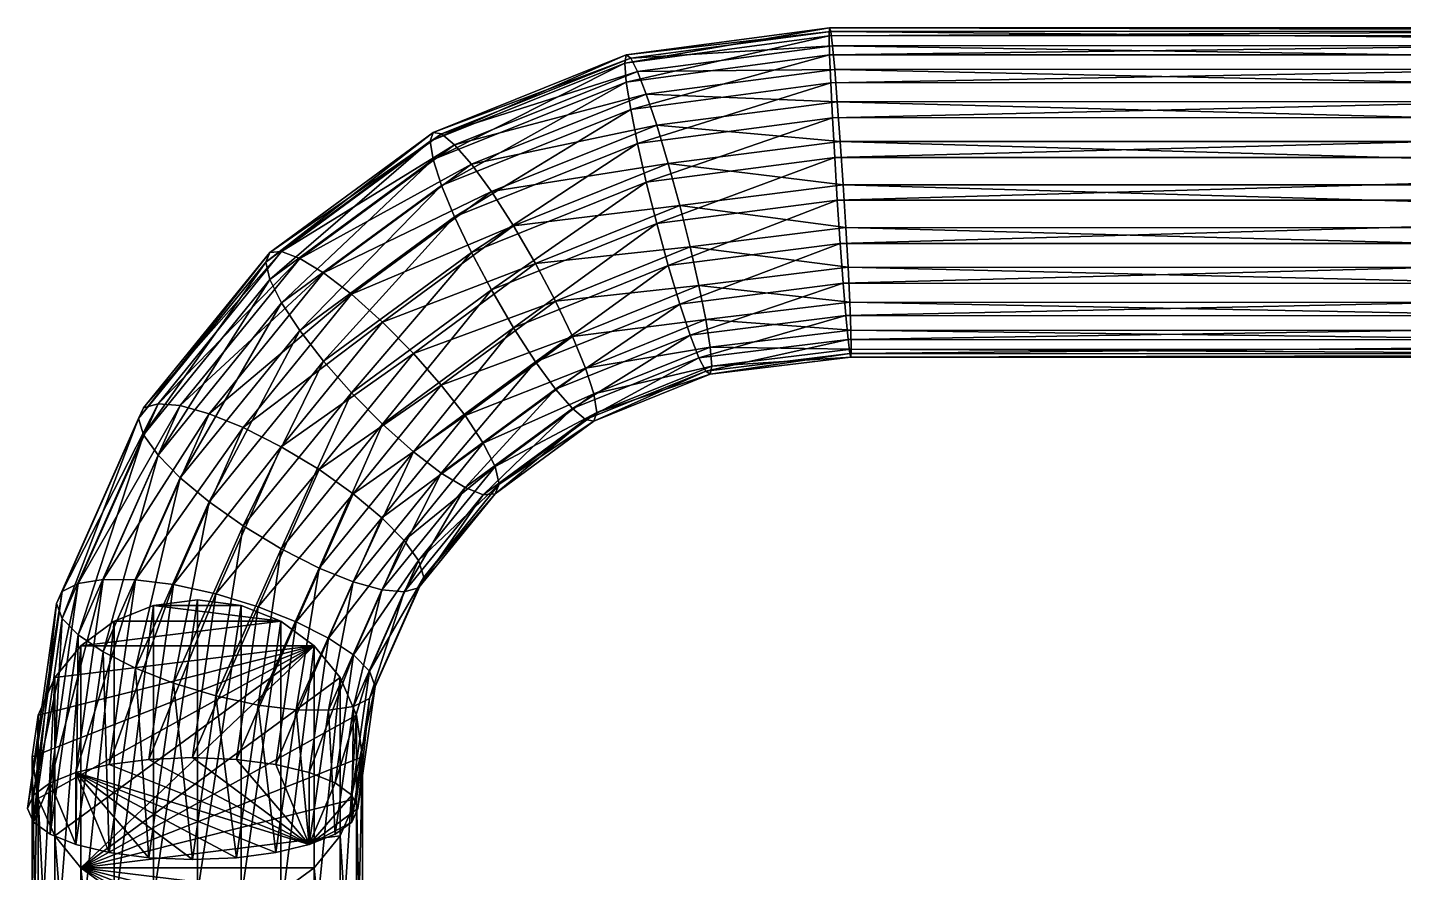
# Model space of a CAD drawing. Extents: x -41.6 to 42.5, y -37.8 to 42.9.
# Drawn here: x -40.55 to -29.93, y 36.38 to 42.91 of the extents above; entities that cross this region are included whole.
import ezdxf

# ---------------------------------------------------------------- set-up
doc = ezdxf.new("R2010")
doc.units = 0
doc.layers.add('VASSCRM', color=2, linetype='CONTINUOUS')
doc.layers.add('VASSREV', color=1, linetype='CONTINUOUS')

msp = doc.modelspace()

# ---------------------------------------------------------------- linework, layer by layer
at = {"layer": 'VASSREV', "color": 0, "extrusion": (1, 0, 0), "const_width": 0.3}
msp.add_lwpolyline([(35.646, 63.703, 1.00363), (35.635, 66.679), (-35.1, 66.679, 0.996383), (-35.11, 63.703, -0.737191)], format="xyb", dxfattribs=at)

# ---------------------------------------------------------------- meshes
at = {"layer": 'VASSCRM', "color": 0}
mesh = msp.add_polyface(dxfattribs=at)
corners = [(-35.603, 41.068, 79.734), (-35.514, 40.771, 79.879), (-34.275, 41.238, 79.679), (-35.434, 40.532, 80.092), (-34.252, 40.931, 79.827), (-35.366, 40.357, 80.358), (-34.232, 40.682, 80.043), (-35.313, 40.253, 80.663), (-34.215, 40.498, 80.312), (-35.279, 40.23, 80.991), (-34.201, 40.389, 80.619), (-35.313, 40.651, 81.886), (-35.366, 40.914, 82.072), (-34.201, 40.786, 81.842), (-35.434, 41.212, 82.185), (-34.215, 41.055, 82.026), (-35.514, 41.531, 82.217), (-34.232, 41.362, 82.136), (-35.603, 41.856, 82.159), (-34.252, 41.69, 82.165), (-35.692, 42.152, 82.015), (-34.275, 42.026, 82.104), (-35.773, 42.392, 81.802), (-34.298, 42.333, 81.956), (-35.841, 42.567, 81.535), (-34.318, 42.582, 81.74), (-35.893, 42.67, 81.23), (-34.335, 42.765, 81.471), (-35.927, 42.694, 80.902), (-34.348, 42.875, 81.164), (-35.939, 42.631, 80.567), (-34.357, 42.903, 80.835), (-35.927, 42.485, 80.258), (-34.36, 42.842, 80.498), (-35.893, 42.273, 80.007), (-34.357, 42.694, 80.19), (-35.841, 42.01, 79.821), (-34.348, 42.478, 79.941), (-35.773, 41.712, 79.708), (-34.335, 42.209, 79.757), (-35.692, 41.393, 79.677), (-34.318, 41.902, 79.646), (-34.298, 41.573, 79.618), (-36.627, 40.324, 80.024), (-36.797, 40.588, 79.89), (-36.473, 40.114, 80.227), (-36.343, 39.964, 80.486), (-36.242, 39.88, 80.785), (-36.177, 39.868, 81.108), (-36.154, 39.935, 81.443), (-35.267, 40.292, 81.327), (-36.177, 40.077, 81.753), (-35.279, 40.439, 81.635), (-36.242, 40.277, 82.008), (-36.343, 40.521, 82.2), (-36.473, 40.794, 82.321), (-36.627, 41.084, 82.362), (-36.797, 41.376, 82.315), (-36.968, 41.64, 82.181), (-37.122, 41.85, 81.978), (-37.252, 42.001, 81.719), (-37.353, 42.085, 81.421), (-37.418, 42.096, 81.097), (-37.353, 41.687, 80.197), (-37.252, 41.444, 80.005), (-37.122, 41.17, 79.884), (-36.968, 40.88, 79.843), (-36.908, 39.381, 81.623)]
mesh.append_faces([[corners[k] for k in face] for face in [(0, 1, 2), (1, 3, 4), (3, 5, 6), (5, 7, 8), (7, 9, 10), (11, 12, 13), (12, 14, 15), (14, 16, 17), (16, 18, 19), (18, 20, 21), (20, 22, 23), (22, 24, 25), (24, 26, 27), (26, 28, 29), (28, 30, 31), (30, 32, 33), (32, 34, 35), (34, 36, 37), (36, 38, 39), (38, 40, 41), (40, 0, 42), (43, 1, 0), (44, 43, 0), (45, 3, 1), (43, 45, 1), (46, 5, 3), (45, 46, 3), (47, 7, 5), (46, 47, 5), (48, 9, 7), (47, 48, 7), (49, 50, 9), (48, 49, 9), (51, 52, 50), (49, 51, 50), (53, 11, 52), (51, 53, 52), (54, 12, 11), (53, 54, 11), (55, 14, 12), (54, 55, 12), (56, 16, 14), (55, 56, 14), (57, 18, 16), (56, 57, 16), (58, 20, 18), (59, 22, 20), (60, 24, 22), (61, 26, 24), (62, 28, 26), (63, 34, 32), (64, 36, 34), (65, 38, 36), (66, 40, 38), (44, 0, 40), (67, 49, 48)]], dxfattribs={"color": 0})
mesh = msp.add_polyface(dxfattribs=at)
corners = [(-34.275, 41.238, 79.679), (-34.252, 40.931, 79.827), (-22.775, 41.238, 79.679), (-34.232, 40.682, 80.043), (-22.775, 40.93, 79.827), (-34.215, 40.498, 80.312), (-22.775, 40.68, 80.044), (-34.201, 40.389, 80.619), (-22.775, 40.496, 80.313), (-34.193, 40.361, 80.948), (-22.775, 40.386, 80.62), (-34.19, 40.422, 81.285), (-22.775, 40.358, 80.949), (-34.193, 40.57, 81.593), (-22.775, 40.42, 81.285), (-34.201, 40.786, 81.842), (-22.775, 40.567, 81.593), (-34.215, 41.055, 82.026), (-22.775, 40.784, 81.843), (-34.232, 41.362, 82.136), (-22.775, 41.053, 82.027), (-34.252, 41.69, 82.165), (-22.775, 41.36, 82.137), (-34.275, 42.026, 82.104), (-22.775, 41.69, 82.165), (-34.298, 42.333, 81.956), (-22.775, 42.026, 82.104), (-34.318, 42.582, 81.74), (-22.775, 42.334, 81.956), (-34.335, 42.765, 81.471), (-22.775, 42.767, 81.47), (-22.775, 42.584, 81.739), (-34.348, 42.875, 81.164), (-22.775, 42.877, 81.163), (-34.357, 42.903, 80.835), (-22.775, 42.906, 80.834), (-34.36, 42.842, 80.498), (-22.775, 42.844, 80.498), (-34.357, 42.694, 80.19), (-22.775, 42.696, 80.19), (-34.348, 42.478, 79.941), (-22.775, 42.48, 79.94), (-34.335, 42.209, 79.757), (-34.318, 41.902, 79.646), (-22.775, 42.21, 79.756), (-34.298, 41.573, 79.618), (-22.775, 41.903, 79.646), (-22.775, 41.574, 79.618), (-35.514, 40.771, 79.879), (-35.434, 40.532, 80.092), (-35.366, 40.357, 80.358), (-35.313, 40.253, 80.663), (-35.279, 40.23, 80.991), (-35.267, 40.292, 81.327), (-35.279, 40.439, 81.635), (-35.313, 40.651, 81.886), (-35.366, 40.914, 82.072), (-35.434, 41.212, 82.185), (-35.514, 41.531, 82.217), (-35.603, 41.856, 82.159), (-35.692, 42.152, 82.015), (-35.773, 42.392, 81.802), (-35.841, 42.567, 81.535), (-35.893, 42.67, 81.23), (-35.927, 42.694, 80.902), (-35.939, 42.631, 80.567), (-35.927, 42.485, 80.258), (-35.893, 42.273, 80.007), (-35.841, 42.01, 79.821), (-35.773, 41.712, 79.708), (-35.692, 41.393, 79.677), (-35.603, 41.068, 79.734)]
mesh.append_faces([[corners[k] for k in face] for face in [(0, 1, 2), (1, 3, 4), (3, 5, 6), (5, 7, 8), (7, 9, 10), (9, 11, 12), (11, 13, 14), (13, 15, 16), (15, 17, 18), (17, 19, 20), (19, 21, 22), (21, 23, 24), (23, 25, 26), (25, 27, 28), (29, 30, 31), (27, 29, 31), (32, 33, 30), (29, 32, 30), (34, 35, 33), (32, 34, 33), (36, 37, 35), (34, 36, 35), (38, 39, 37), (36, 38, 37), (40, 41, 39), (38, 40, 39), (40, 42, 41), (42, 43, 44), (43, 45, 46), (45, 0, 47), (48, 1, 0), (49, 3, 1), (50, 5, 3), (51, 7, 5), (52, 9, 7), (53, 11, 9), (52, 53, 9), (54, 13, 11), (53, 54, 11), (55, 15, 13), (54, 55, 13), (56, 17, 15), (57, 19, 17), (58, 21, 19), (59, 23, 21), (60, 25, 23), (61, 27, 25), (62, 29, 27), (63, 32, 29), (64, 34, 32), (65, 36, 34), (66, 38, 36), (67, 40, 38), (68, 42, 40), (69, 43, 42), (70, 45, 43), (71, 0, 45)]], dxfattribs={"color": 0})
mesh = msp.add_polyface(dxfattribs=at)
corners = [(-22.775, 40.93, 79.827), (-11.275, 40.93, 79.827), (-11.275, 41.238, 79.679), (-22.775, 41.238, 79.679), (-22.775, 40.68, 80.044), (-11.275, 40.68, 80.044), (-22.775, 40.496, 80.313), (-11.275, 40.496, 80.313), (-22.775, 40.386, 80.62), (-11.275, 40.386, 80.62), (-22.775, 40.358, 80.949), (-11.275, 40.358, 80.949), (-22.775, 40.42, 81.285), (-11.275, 40.42, 81.285), (-22.775, 40.567, 81.593), (-11.275, 40.567, 81.593), (-22.775, 40.784, 81.843), (-11.275, 40.784, 81.843), (-22.775, 41.053, 82.027), (-11.275, 41.053, 82.027), (-22.775, 41.36, 82.137), (-11.275, 41.36, 82.137), (-22.775, 41.69, 82.165), (-11.275, 41.69, 82.165), (-22.775, 42.026, 82.104), (-11.275, 42.026, 82.104), (-22.775, 42.334, 81.956), (-11.275, 42.334, 81.956), (-22.775, 42.584, 81.739), (-11.275, 42.584, 81.739), (-22.775, 42.767, 81.47), (-11.275, 42.767, 81.47), (-22.775, 42.877, 81.163), (-22.775, 42.906, 80.834), (-11.275, 42.877, 81.163), (-22.775, 42.844, 80.498), (-11.275, 42.906, 80.834), (-22.775, 42.696, 80.19), (-11.275, 42.844, 80.498), (-22.775, 42.48, 79.94), (-11.275, 42.696, 80.19), (-22.775, 42.21, 79.756), (-11.275, 42.48, 79.94), (-22.775, 41.903, 79.646), (-11.275, 42.21, 79.756), (-22.775, 41.574, 79.618), (-11.275, 41.903, 79.646), (-11.275, 41.574, 79.618), (-34.252, 40.931, 79.827), (-34.232, 40.682, 80.043), (-34.215, 40.498, 80.312), (-34.201, 40.389, 80.619), (-34.193, 40.361, 80.948), (-34.19, 40.422, 81.285), (-34.193, 40.57, 81.593), (-34.201, 40.786, 81.842), (-34.215, 41.055, 82.026), (-34.232, 41.362, 82.136), (-34.252, 41.69, 82.165), (-34.275, 42.026, 82.104), (-34.298, 42.333, 81.956), (-34.318, 42.582, 81.74), (-34.335, 42.209, 79.757), (-34.318, 41.902, 79.646), (-34.298, 41.573, 79.618), (-34.275, 41.238, 79.679)]
mesh.append_faces([[corners[k] for k in face] for face in [(0, 1, 2), (3, 0, 2), (4, 5, 1), (0, 4, 1), (6, 7, 5), (4, 6, 5), (8, 9, 7), (6, 8, 7), (10, 11, 9), (8, 10, 9), (12, 13, 11), (10, 12, 11), (14, 15, 13), (12, 14, 13), (16, 17, 15), (14, 16, 15), (18, 19, 17), (16, 18, 17), (20, 21, 19), (18, 20, 19), (22, 23, 21), (20, 22, 21), (24, 25, 23), (22, 24, 23), (26, 27, 25), (24, 26, 25), (28, 29, 27), (26, 28, 27), (30, 31, 29), (28, 30, 29), (30, 32, 31), (32, 33, 34), (33, 35, 36), (35, 37, 38), (37, 39, 40), (39, 41, 42), (41, 43, 44), (43, 45, 46), (45, 3, 47), (48, 0, 3), (49, 4, 0), (50, 6, 4), (51, 8, 6), (52, 10, 8), (53, 12, 10), (54, 14, 12), (55, 16, 14), (56, 18, 16), (57, 20, 18), (58, 22, 20), (59, 24, 22), (60, 26, 24), (61, 28, 26), (62, 41, 39), (63, 43, 41), (64, 45, 43), (65, 3, 45)]], dxfattribs={"color": 0})
mesh = msp.add_polyface(dxfattribs=at)
corners = [(-36.797, 41.376, 82.315), (-36.968, 41.64, 82.181), (-35.603, 41.856, 82.159), (-37.122, 41.85, 81.978), (-35.692, 42.152, 82.015), (-37.252, 42.001, 81.719), (-35.773, 42.392, 81.802), (-37.353, 42.085, 81.421), (-35.841, 42.567, 81.535), (-37.418, 42.096, 81.097), (-35.893, 42.67, 81.23), (-37.441, 42.029, 80.762), (-35.939, 42.631, 80.567), (-35.927, 42.694, 80.902), (-37.418, 41.887, 80.453), (-35.927, 42.485, 80.258), (-37.353, 41.687, 80.197), (-37.252, 41.444, 80.005), (-35.893, 42.273, 80.007), (-37.122, 41.17, 79.884), (-35.841, 42.01, 79.821), (-36.968, 40.88, 79.843), (-35.773, 41.712, 79.708), (-36.797, 40.588, 79.89), (-35.692, 41.393, 79.677), (-37.57, 39.631, 80.249), (-36.627, 40.324, 80.024), (-37.809, 39.844, 80.132), (-37.355, 39.466, 80.438), (-36.473, 40.114, 80.227), (-37.172, 39.354, 80.684), (-36.343, 39.964, 80.486), (-37.031, 39.299, 80.973), (-36.242, 39.88, 80.785), (-36.94, 39.307, 81.291), (-36.177, 39.868, 81.108), (-36.908, 39.381, 81.623), (-36.94, 39.516, 81.935), (-36.177, 40.077, 81.753), (-36.154, 39.935, 81.443), (-37.031, 39.697, 82.196), (-36.242, 40.277, 82.008), (-37.172, 39.911, 82.398), (-36.343, 40.521, 82.2), (-37.355, 40.146, 82.532), (-36.473, 40.794, 82.321), (-37.57, 40.39, 82.587), (-36.627, 41.084, 82.362), (-37.809, 40.632, 82.557), (-38.049, 40.846, 82.439), (-38.264, 41.011, 82.25), (-38.447, 41.123, 82.004), (-38.447, 40.566, 80.29), (-38.264, 40.331, 80.157), (-38.049, 40.086, 80.101), (-38.036, 38.627, 80.711), (-37.814, 38.565, 80.94), (-37.641, 38.549, 81.217), (-37.491, 38.664, 81.856), (-37.53, 38.791, 82.171), (-37.641, 38.946, 82.44), (-37.814, 39.122, 82.655), (-38.036, 39.307, 82.804)]
mesh.append_faces([[corners[k] for k in face] for face in [(0, 1, 2), (1, 3, 4), (3, 5, 6), (5, 7, 8), (7, 9, 10), (11, 12, 13), (9, 11, 13), (14, 15, 12), (11, 14, 12), (14, 16, 15), (16, 17, 18), (17, 19, 20), (19, 21, 22), (21, 23, 24), (25, 26, 23), (27, 25, 23), (28, 29, 26), (25, 28, 26), (30, 31, 29), (28, 30, 29), (32, 33, 31), (30, 32, 31), (34, 35, 33), (32, 34, 33), (34, 36, 35), (37, 38, 39), (36, 37, 39), (40, 41, 38), (37, 40, 38), (42, 43, 41), (40, 42, 41), (44, 45, 43), (42, 44, 43), (46, 47, 45), (44, 46, 45), (48, 0, 47), (46, 48, 47), (49, 1, 0), (48, 49, 0), (50, 3, 1), (51, 5, 3), (52, 17, 16), (53, 19, 17), (54, 21, 19), (27, 23, 21), (54, 27, 21), (55, 28, 25), (56, 30, 28), (57, 32, 30), (58, 36, 34), (59, 37, 36), (60, 40, 37), (59, 60, 37), (61, 42, 40), (60, 61, 40), (62, 44, 42), (61, 62, 42)]], dxfattribs={"color": 0})
mesh = msp.add_polyface(dxfattribs=at)
corners = [(-38.049, 40.846, 82.439), (-38.264, 41.011, 82.25), (-36.968, 41.64, 82.181), (-38.447, 41.123, 82.004), (-37.122, 41.85, 81.978), (-38.588, 41.177, 81.715), (-37.353, 42.085, 81.421), (-37.252, 42.001, 81.719), (-38.679, 41.169, 81.398), (-37.418, 42.096, 81.097), (-38.711, 41.095, 81.066), (-37.441, 42.029, 80.762), (-38.679, 40.96, 80.754), (-37.418, 41.887, 80.453), (-38.588, 40.78, 80.492), (-37.353, 41.687, 80.197), (-38.447, 40.566, 80.29), (-38.264, 40.331, 80.157), (-37.252, 41.444, 80.005), (-38.049, 40.086, 80.101), (-37.122, 41.17, 79.884), (-38.299, 38.733, 80.541), (-37.57, 39.631, 80.249), (-37.809, 39.844, 80.132), (-38.592, 38.882, 80.445), (-38.299, 39.493, 82.879), (-37.57, 40.39, 82.587), (-37.355, 40.146, 82.532), (-38.036, 39.307, 82.804), (-38.592, 39.67, 82.869), (-37.809, 40.632, 82.557), (-38.884, 39.818, 82.773), (-39.147, 39.924, 82.604), (-39.37, 39.987, 82.374), (-39.542, 40.002, 82.097), (-39.653, 39.97, 81.787), (-39.692, 39.887, 81.458), (-39.653, 39.761, 81.143), (-39.542, 39.605, 80.874), (-39.37, 39.43, 80.66), (-39.147, 39.244, 80.51), (-38.884, 39.058, 80.435), (-38.769, 38.435, 83.223), (-39.096, 38.534, 83.238), (-39.423, 38.605, 83.167), (-39.716, 38.641, 83.02), (-39.965, 38.644, 82.81), (-40.158, 38.615, 82.548), (-40.282, 38.553, 82.248), (-40.326, 38.459, 81.922), (-40.282, 38.343, 81.604), (-40.158, 38.217, 81.325)]
mesh.append_faces([[corners[k] for k in face] for face in [(0, 1, 2), (1, 3, 4), (5, 6, 7), (3, 5, 7), (8, 9, 6), (5, 8, 6), (10, 11, 9), (8, 10, 9), (12, 13, 11), (10, 12, 11), (14, 15, 13), (12, 14, 13), (14, 16, 15), (16, 17, 18), (17, 19, 20), (21, 22, 23), (24, 21, 23), (25, 26, 27), (28, 25, 27), (29, 30, 26), (25, 29, 26), (31, 0, 30), (29, 31, 30), (32, 1, 0), (31, 32, 0), (33, 3, 1), (32, 33, 1), (34, 5, 3), (33, 34, 3), (35, 8, 5), (34, 35, 5), (36, 10, 8), (35, 36, 8), (37, 12, 10), (36, 37, 10), (38, 14, 12), (37, 38, 12), (39, 16, 14), (38, 39, 14), (40, 17, 16), (39, 40, 16), (41, 19, 17), (40, 41, 17), (24, 23, 19), (41, 24, 19), (42, 25, 28), (43, 29, 25), (44, 31, 29), (45, 32, 31), (46, 33, 32), (45, 46, 32), (47, 34, 33), (46, 47, 33), (48, 35, 34), (49, 36, 35), (50, 37, 36), (51, 38, 37)]], dxfattribs={"color": 0})
mesh = msp.add_polyface(dxfattribs=at)
corners = [(-39.096, 38.534, 83.238), (-39.423, 38.605, 83.167), (-38.592, 39.67, 82.869), (-39.716, 38.641, 83.02), (-38.884, 39.818, 82.773), (-40.158, 38.615, 82.548), (-40.282, 38.553, 82.248), (-39.542, 40.002, 82.097), (-40.326, 38.459, 81.922), (-39.653, 39.97, 81.787), (-40.282, 38.343, 81.604), (-39.692, 39.887, 81.458), (-40.158, 38.217, 81.325), (-39.653, 39.761, 81.143), (-39.965, 38.087, 81.096), (-39.37, 39.43, 80.66), (-39.542, 39.605, 80.874), (-39.716, 37.961, 80.927), (-39.147, 39.244, 80.51), (-39.423, 37.845, 80.829), (-38.884, 39.058, 80.435), (-39.096, 37.746, 80.814), (-38.936, 36.497, 81.268), (-38.769, 37.675, 80.885), (-39.275, 36.483, 81.224), (-39.275, 37.271, 83.649), (-38.769, 38.435, 83.223), (-38.936, 37.256, 83.606), (-39.614, 37.256, 83.606), (-39.918, 37.217, 83.483), (-40.176, 37.155, 83.294), (-39.965, 38.644, 82.81), (-40.375, 37.075, 83.048), (-40.504, 36.981, 82.759), (-40.55, 36.877, 82.437), (-40.504, 36.772, 82.114), (-40.375, 36.678, 81.825), (-40.176, 36.598, 81.579), (-39.918, 36.537, 81.39), (-39.614, 36.497, 81.268), (-38.632, 36.537, 81.39), (-38.374, 36.598, 81.579)]
mesh.append_faces([[corners[k] for k in face] for face in [(0, 1, 2), (1, 3, 4), (5, 6, 7), (6, 8, 9), (8, 10, 11), (10, 12, 13), (14, 15, 16), (12, 14, 16), (17, 18, 15), (14, 17, 15), (19, 20, 18), (17, 19, 18), (19, 21, 20), (22, 23, 21), (24, 22, 21), (25, 0, 26), (27, 25, 26), (28, 1, 0), (25, 28, 0), (29, 3, 1), (28, 29, 1), (30, 31, 3), (29, 30, 3), (32, 5, 31), (30, 32, 31), (33, 6, 5), (32, 33, 5), (34, 8, 6), (33, 34, 6), (35, 10, 8), (34, 35, 8), (36, 12, 10), (35, 36, 10), (37, 14, 12), (36, 37, 12), (38, 17, 14), (37, 38, 14), (39, 19, 17), (38, 39, 17), (24, 21, 19), (39, 24, 19), (35, 34, 33), (35, 33, 32), (36, 35, 32), (37, 36, 32), (37, 32, 30), (38, 37, 30), (39, 38, 30), (24, 39, 30), (22, 24, 30), (40, 22, 30), (41, 40, 30), (41, 30, 29), (41, 29, 28), (41, 28, 25), (41, 25, 27)]], dxfattribs={"color": 0})
mesh = msp.add_polyface(dxfattribs=at)
corners = [(-38.299, 38.733, 80.541), (-38.036, 38.627, 80.711), (-37.57, 39.631, 80.249), (-37.814, 38.565, 80.94), (-37.355, 39.466, 80.438), (-37.641, 38.549, 81.217), (-37.172, 39.354, 80.684), (-37.53, 38.581, 81.527), (-36.94, 39.307, 81.291), (-37.031, 39.299, 80.973), (-37.491, 38.664, 81.856), (-37.53, 38.791, 82.171), (-36.908, 39.381, 81.623), (-38.769, 37.675, 80.885), (-38.592, 38.882, 80.445), (-39.096, 37.746, 80.814), (-38.476, 37.639, 81.032), (-38.227, 37.636, 81.242), (-38.034, 37.665, 81.504), (-37.91, 37.727, 81.804), (-37.866, 37.82, 82.13), (-37.91, 37.936, 82.448), (-38.034, 38.063, 82.727), (-37.641, 38.946, 82.44), (-38.227, 38.193, 82.956), (-37.814, 39.122, 82.655), (-38.476, 38.319, 83.125), (-38.036, 39.307, 82.804), (-38.769, 38.435, 83.223), (-39.096, 38.534, 83.238), (-38.299, 39.493, 82.879), (-38.884, 39.058, 80.435), (-38.632, 36.537, 81.39), (-38.936, 36.497, 81.268), (-38.374, 36.598, 81.579), (-38.174, 36.678, 81.825), (-38.046, 36.772, 82.114), (-38, 36.877, 82.437), (-38.046, 36.981, 82.759), (-38.174, 37.075, 83.048), (-38.374, 37.155, 83.294), (-38.632, 37.217, 83.483), (-38.936, 37.256, 83.606)]
mesh.append_faces([[corners[k] for k in face] for face in [(0, 1, 2), (1, 3, 4), (3, 5, 6), (7, 8, 9), (5, 7, 9), (7, 10, 8), (10, 11, 12), (13, 0, 14), (15, 13, 14), (16, 1, 0), (13, 16, 0), (17, 3, 1), (16, 17, 1), (18, 5, 3), (17, 18, 3), (19, 7, 5), (18, 19, 5), (20, 10, 7), (19, 20, 7), (21, 11, 10), (20, 21, 10), (22, 23, 11), (21, 22, 11), (24, 25, 23), (22, 24, 23), (26, 27, 25), (24, 26, 25), (26, 28, 27), (28, 29, 30), (15, 14, 31), (32, 16, 13), (33, 32, 13), (34, 17, 16), (32, 34, 16), (35, 18, 17), (34, 35, 17), (36, 19, 18), (35, 36, 18), (37, 20, 19), (36, 37, 19), (38, 21, 20), (37, 38, 20), (39, 22, 21), (38, 39, 21), (40, 24, 22), (39, 40, 22), (41, 26, 24), (40, 41, 24), (42, 28, 26), (41, 42, 26), (34, 42, 41), (34, 41, 40), (34, 40, 39), (34, 39, 38), (34, 38, 37), (34, 37, 36), (34, 36, 35)]], dxfattribs={"color": 0})
mesh = msp.add_polyface(dxfattribs=at)
corners = [(-39.576, 38.445, 83.251), (-39.238, 38.489, 83.237), (-38.899, 38.445, 83.251), (-38.595, 38.323, 83.291), (-39.881, 38.323, 83.29), (-40.139, 38.133, 83.352), (-38.337, 38.133, 83.352), (-40.338, 37.888, 83.432), (-40.467, 37.598, 83.526), (-40.513, 37.276, 83.631), (-40.467, 36.954, 83.735), (-40.338, 36.665, 83.829), (-40.139, 36.419, 83.909), (-38.137, 37.888, 83.432), (-38.009, 37.598, 83.526), (-37.963, 37.276, 83.631), (-38.009, 36.954, 83.735), (-38.137, 36.665, 83.829), (-38.337, 36.419, 83.909), (-38.595, 36.23, 83.971), (-38.899, 36.107, 84.01), (-39.238, 36.064, 84.025), (-39.576, 36.107, 84.01), (-39.881, 36.23, 83.971), (-38.337, 34.153, 76.935), (-38.137, 34.399, 76.855), (-38.009, 34.688, 76.761), (-37.963, 35.01, 76.656), (-38.009, 35.332, 76.552), (-38.137, 35.622, 76.457), (-38.337, 35.867, 76.378), (-38.595, 36.057, 76.316), (-38.899, 36.179, 76.276), (-39.238, 36.223, 76.262), (-39.576, 36.179, 76.276), (-39.881, 36.057, 76.316), (-40.139, 35.867, 76.378), (-40.338, 35.622, 76.457), (-40.467, 35.332, 76.552), (-40.513, 35.01, 76.656), (-40.467, 34.688, 76.761), (-40.338, 34.399, 76.855), (-40.139, 34.153, 76.935), (-39.881, 33.963, 76.996), (-39.238, 33.956, 69.288)]
mesh.append_faces([[corners[k] for k in face] for face in [(0, 1, 2), (0, 2, 3), (4, 0, 3), (5, 4, 3), (5, 3, 6), (7, 5, 6), (8, 7, 6), (9, 8, 6), (10, 9, 6), (11, 10, 6), (12, 11, 6), (12, 6, 13), (12, 13, 14), (12, 14, 15), (12, 15, 16), (12, 16, 17), (12, 17, 18), (12, 18, 19), (12, 19, 20), (12, 20, 21), (12, 21, 22), (12, 22, 23), (19, 18, 24), (18, 17, 25), (17, 16, 26), (16, 15, 27), (16, 27, 26), (15, 14, 28), (15, 28, 27), (14, 13, 29), (14, 29, 28), (13, 6, 30), (13, 30, 29), (6, 3, 31), (6, 31, 30), (3, 2, 32), (3, 32, 31), (2, 1, 33), (2, 33, 32), (1, 0, 34), (1, 34, 33), (0, 4, 35), (0, 35, 34), (4, 5, 36), (4, 36, 35), (5, 7, 37), (5, 37, 36), (7, 8, 38), (7, 38, 37), (8, 9, 39), (8, 39, 38), (9, 10, 40), (9, 40, 39), (10, 11, 41), (11, 12, 42), (12, 23, 43), (32, 33, 44)]], dxfattribs={"color": 0})
mesh = msp.add_polyface(dxfattribs=at)
corners = [(-39.238, 36.064, 84.025), (-38.899, 36.107, 84.01), (-38.899, 33.841, 77.036), (-39.238, 33.798, 77.05), (-38.595, 36.23, 83.971), (-38.595, 33.963, 76.996), (-38.337, 34.153, 76.935), (-38.337, 36.419, 83.909), (-38.137, 34.399, 76.855), (-38.137, 36.665, 83.829), (-38.009, 34.688, 76.761), (-40.467, 36.954, 83.735), (-40.338, 34.399, 76.855), (-40.467, 34.688, 76.761), (-40.338, 36.665, 83.829), (-40.139, 34.153, 76.935), (-40.139, 36.419, 83.909), (-39.881, 33.963, 76.996), (-39.881, 36.23, 83.971), (-39.576, 36.107, 84.01), (-39.576, 33.841, 77.036), (-38.899, 31.575, 70.062), (-38.595, 31.697, 70.022), (-38.337, 31.887, 69.96), (-38.137, 32.132, 69.881), (-38.009, 32.422, 69.786), (-37.963, 35.01, 76.656), (-37.963, 32.744, 69.682), (-38.009, 35.332, 76.552), (-38.009, 33.066, 69.577), (-38.137, 35.622, 76.457), (-38.137, 33.356, 69.483), (-38.337, 35.867, 76.378), (-38.337, 33.601, 69.403), (-38.595, 36.057, 76.316), (-38.595, 33.791, 69.342), (-38.899, 36.179, 76.276), (-38.899, 33.913, 69.302), (-39.238, 33.956, 69.288), (-39.238, 36.223, 76.262), (-39.576, 36.179, 76.276), (-39.576, 33.913, 69.302), (-39.881, 36.057, 76.316), (-39.881, 33.791, 69.342), (-40.139, 35.867, 76.378), (-40.139, 33.601, 69.403), (-40.338, 35.622, 76.457), (-40.338, 33.356, 69.483), (-40.467, 35.332, 76.552), (-40.467, 33.066, 69.577), (-40.513, 35.01, 76.656), (-40.513, 32.744, 69.682), (-40.467, 32.422, 69.786), (-40.338, 32.132, 69.88), (-40.139, 31.887, 69.96), (-39.881, 31.697, 70.022), (-39.576, 31.575, 70.062), (-39.238, 31.532, 70.076), (-38.899, 31.647, 62.328), (-39.238, 31.69, 62.313), (-39.576, 31.647, 62.328), (-39.881, 31.525, 62.367)]
mesh.append_faces([[corners[k] for k in face] for face in [(0, 1, 2), (0, 2, 3), (1, 4, 5), (1, 5, 2), (4, 6, 5), (7, 8, 6), (9, 10, 8), (11, 12, 13), (14, 15, 12), (16, 17, 15), (18, 19, 20), (18, 20, 17), (19, 0, 3), (19, 3, 20), (3, 2, 21), (2, 5, 22), (5, 6, 23), (6, 8, 24), (8, 10, 25), (8, 25, 24), (10, 26, 27), (10, 27, 25), (26, 28, 29), (26, 29, 27), (28, 30, 31), (28, 31, 29), (30, 32, 33), (30, 33, 31), (32, 34, 35), (32, 35, 33), (34, 36, 37), (34, 37, 35), (36, 38, 37), (39, 40, 41), (39, 41, 38), (40, 42, 43), (40, 43, 41), (42, 44, 45), (42, 45, 43), (44, 46, 47), (44, 47, 45), (46, 48, 49), (46, 49, 47), (48, 50, 51), (48, 51, 49), (50, 13, 52), (50, 52, 51), (13, 12, 53), (13, 53, 52), (12, 15, 54), (15, 17, 55), (17, 20, 56), (20, 3, 57), (35, 37, 58), (37, 38, 59), (38, 41, 60), (41, 43, 61)]], dxfattribs={"color": 0})

doc.saveas('drawing.dxf')
